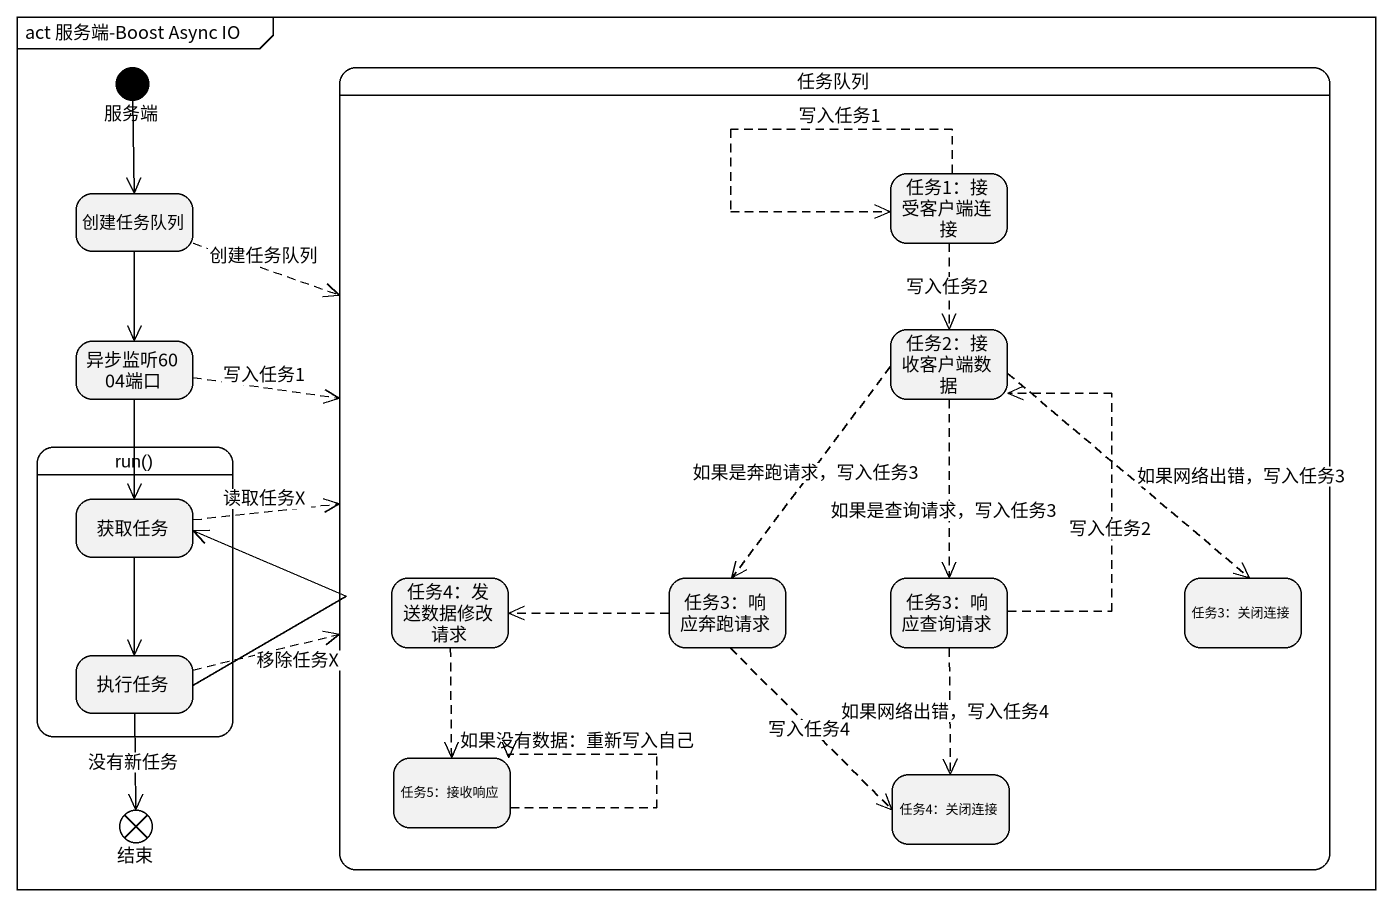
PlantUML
@startuml
mainframe act 服务端-Boost Async IO
hide empty description
state 服务端 <<start>>
state 任务队列 {
  state "任务1：接受客户端连接" as 任务1_接受客户端连接
  state "任务2：接收客户端数据" as 任务2_接收客户端数据
  state "任务4：发送数据修改请求" as 任务4_发送数据修改请求
  state "任务3：响应奔跑请求" as 任务3_响应奔跑请求
  state "任务3：响应查询请求" as 任务3_响应查询请求
  state "任务3：关闭连接" as 任务3_关闭连接
  state "任务5：接收响应" as 任务5_接收响应
  state "任务4：关闭连接" as 任务4_关闭连接
}
state 创建任务队列
state 异步监听6004端口
state "run()" as run {
  state 获取任务
  state 执行任务
}
state 结束 <<end>>
服务端 --> 创建任务队列
创建任务队列 -right[dashed]-> 任务队列 : 创建任务队列
创建任务队列 --> 异步监听6004端口
任务1_接受客户端连接 -[dashed]-> 任务1_接受客户端连接 : 写入任务1
任务1_接受客户端连接 -[dashed]-> 任务2_接收客户端数据 : 写入任务2
异步监听6004端口 -right[dashed]-> 任务队列 : 写入任务1
异步监听6004端口 --> 获取任务
任务2_接收客户端数据 -[dashed]-> 任务3_响应奔跑请求 : 如果是奔跑请求，写入任务3
任务2_接收客户端数据 -[dashed]-> 任务3_响应查询请求 : 如果是查询请求，写入任务3
任务2_接收客户端数据 -[dashed]-> 任务3_关闭连接 : 如果网络出错，写入任务3
获取任务 -right[dashed]-> 任务队列 : 读取任务X
获取任务 --> 执行任务
任务4_发送数据修改请求 -[dashed]-> 任务5_接收响应
任务3_响应奔跑请求 -left[dashed]-> 任务4_发送数据修改请求
任务3_响应奔跑请求 -[dashed]-> 任务4_关闭连接 : 写入任务4
任务3_响应查询请求 -up[dashed]-> 任务2_接收客户端数据 : 写入任务2
任务3_响应查询请求 -[dashed]-> 任务4_关闭连接 : 如果网络出错，写入任务4
执行任务 -right[dashed]-> 任务队列 : 移除任务X
执行任务 -up-> 获取任务
执行任务 --> 结束 : 没有新任务
任务5_接收响应 -[dashed]-> 任务5_接收响应 : 如果没有数据：重新写入自己
@enduml
